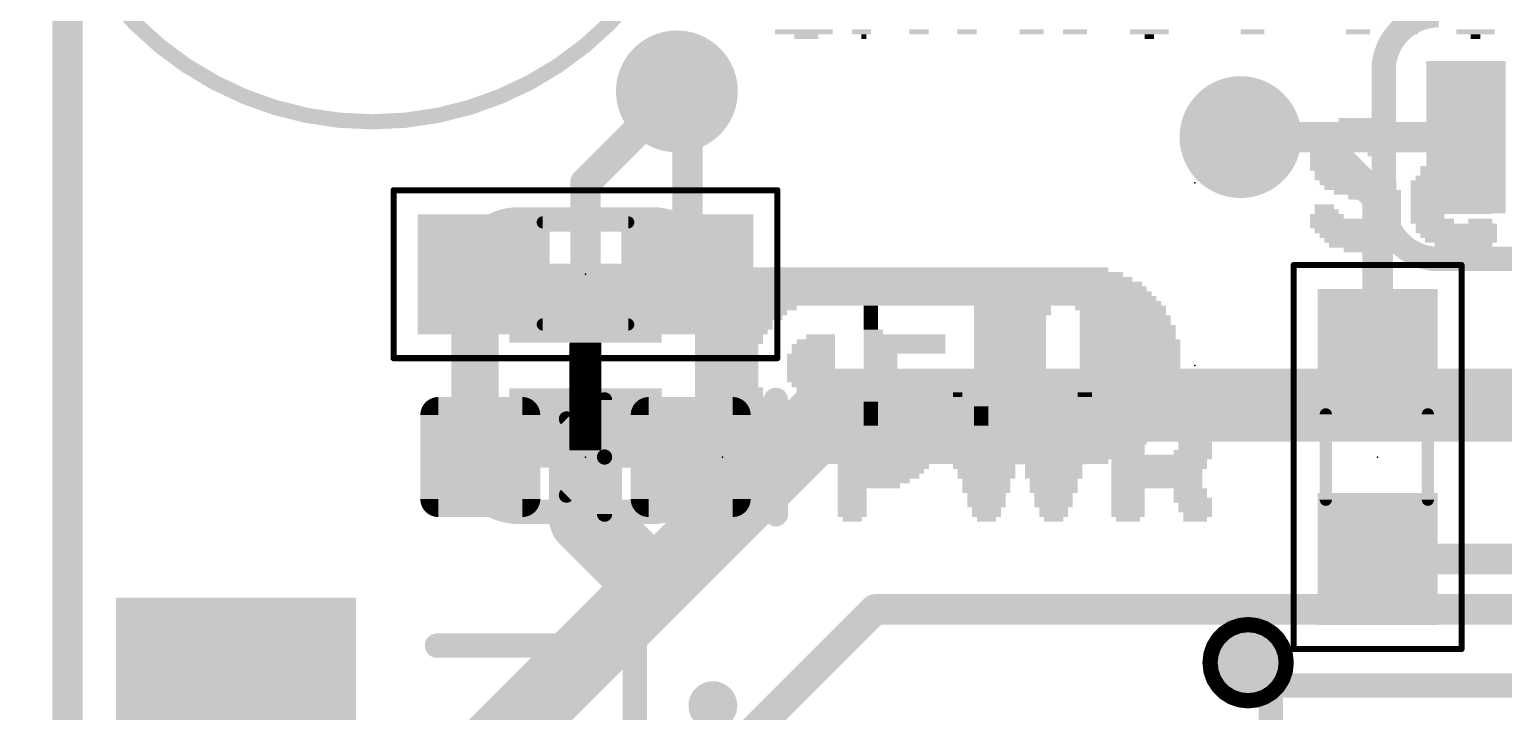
# Model space of a CAD drawing. Extents: x -33 to 53.6, y -18.3 to 32.5.
# Drawn here: x -0.32 to 11.97, y 15.15 to 20.84 of the extents above; entities that cross this region are included whole.
import ezdxf

# ---------------------------------------------------------------- set-up
doc = ezdxf.new("R2010")
doc.units = 0
for name, color, linetype in [('1', 12, 'CONTINUOUS'), ('16', 132, 'CONTINUOUS'), ('18', 110, 'CONTINUOUS'), ('20', 31, 'CONTINUOUS'), ('21', 41, 'CONTINUOUS'), ('22', 40, 'CONTINUOUS'), ('23', 53, 'CONTINUOUS'), ('24', 53, 'CONTINUOUS'), ('31', 253, 'CONTINUOUS'), ('39', 12, 'CONTINUOUS'), ('51', 53, 'CONTINUOUS')]:
    doc.layers.add(name, color=color, linetype=linetype)

# ---------------------------------------------------------------- blocks, each defined once
blk = doc.blocks.new('RECT160000X160000R30')
at = {"const_width": 0.15}
blk.add_lwpolyline([(0.425, -0.35), (0.425, 0.35, 0.4142), (0.35, 0.425), (-0.35, 0.425, 0.4142), (-0.425, 0.35), (-0.425, -0.35, 0.4142), (-0.35, -0.425), (0.35, -0.425, 0.4142)], format="xyb", close=True, dxfattribs=at)
blk.add_solid([(-0.3754, -0.3754), (0.3754, -0.3754), (-0.3754, 0.3754), (0.3754, 0.3754)])
blk = doc.blocks.new('RECT')
blk.add_solid([(-0.5, -0.5), (0.5, -0.5), (-0.5, 0.5), (0.5, 0.5)])
blk = doc.blocks.new('ROUNDV')
at = {"const_width": 0.5}
blk.add_lwpolyline([(0, -0.25, 1), (0, 0.25, 1), (0, -0.25)], format="xyb", dxfattribs=at)

msp = doc.modelspace()

# ---------------------------------------------------------------- linework, layer by layer
at = {"layer": '1', "const_width": 0.254}
for points in [[(0, 0), (0, 25.4)], [(5.08, 20.32), (5.168, 20.232)], [(5.168, 20.232), (5.168, 18.796)], [(10.414, 19.939), (9.779, 19.939)], [(10.922, 19.431), (10.414, 19.939)], [(10.922, 18.122), (10.922, 19.431)], [(3.468, 18.796), (3.468, 17.272)], [(3.468, 17.272), (3.441, 17.272)], [(12.241, 16.422), (10.922, 16.422)]]:
    msp.add_lwpolyline(points, dxfattribs=at)
at = {"layer": '1', "const_width": 0.127}
for points in [[(5.1249, 20.3649, 1), (5.0351, 20.2751)], [(5.2315, 20.232, 1), (5.1045, 20.232)], [(5.1231, 20.1871, 1), (5.2129, 20.2769)], [(9.779, 20.0025, 1), (9.779, 19.8755)], [(10.4589, 19.9839, 1), (10.3691, 19.8941)], [(10.414, 19.8755, 1), (10.414, 20.0025)], [(10.9855, 19.431, 1), (10.8585, 19.431)], [(10.8771, 19.3861, 1), (10.9669, 19.4759)], [(3.5315, 18.796, 1), (3.4045, 18.796)], [(5.1045, 18.796, 1), (5.2315, 18.796)], [(10.8585, 18.122, 1), (10.9855, 18.122)], [(3.441, 17.3355, 1), (3.441, 17.2085)], [(3.4045, 17.272, 1), (3.5315, 17.272)], [(3.468, 17.2085, 1), (3.468, 17.3355)], [(10.922, 16.4855, 1), (10.922, 16.3585)]]:
    msp.add_lwpolyline(points, format="xyb", dxfattribs=at)
at = {"layer": '16'}
for points, const_width in [([(0, 0), (0, 25.4)], 0.254), ([(4.318, 19.558), (5.08, 20.32)], 0.254), ([(11.6586, 19.939), (9.779, 19.939)], 0.254), ([(4.318, 18.5547), (4.318, 19.558)], 0.254), ([(4.445, 18.2182), (4.191, 18.2182)], 0.0127), ([(4.191, 18.2182), (4.191, 17.3355)], 0.0127), ([(4.191, 18.2118), (4.445, 18.2118)], 0.0127), ([(4.191, 18.1991), (4.445, 18.1991)], 0.0127), ([(4.191, 18.1864), (4.445, 18.1864)], 0.0127), ([(4.445, 17.3355), (4.445, 18.2182)], 0.0127), ([(4.191, 18.1737), (4.445, 18.1737)], 0.0127), ([(4.191, 18.161), (4.445, 18.161)], 0.0127), ([(4.191, 18.1483), (4.445, 18.1483)], 0.0127), ([(4.191, 18.1356), (4.445, 18.1356)], 0.0127), ([(4.191, 18.1229), (4.445, 18.1229)], 0.0127), ([(4.191, 18.1102), (4.445, 18.1102)], 0.0127), ([(4.191, 18.0975), (4.445, 18.0975)], 0.0127), ([(4.191, 18.0848), (4.445, 18.0848)], 0.0127), ([(4.191, 18.0721), (4.445, 18.0721)], 0.0127), ([(4.191, 18.0594), (4.445, 18.0594)], 0.0127), ([(4.191, 18.0467), (4.445, 18.0467)], 0.0127), ([(4.191, 18.034), (4.445, 18.034)], 0.0127), ([(4.191, 18.0213), (4.445, 18.0213)], 0.0127), ([(4.191, 18.0086), (4.445, 18.0086)], 0.0127), ([(4.191, 17.9959), (4.445, 17.9959)], 0.0127), ([(4.191, 17.9832), (4.445, 17.9832)], 0.0127), ([(4.191, 17.9705), (4.445, 17.9705)], 0.0127), ([(4.191, 17.9578), (4.445, 17.9578)], 0.0127), ([(4.191, 17.9451), (4.445, 17.9451)], 0.0127), ([(6.4008, 17.7038), (4.8895, 16.1925)], 0.6096), ([(12.7, 17.7038), (6.4008, 17.7038)], 0.6096), ([(4.191, 17.9324), (4.445, 17.9324)], 0.0127), ([(4.191, 17.9197), (4.445, 17.9197)], 0.0127), ([(4.191, 17.907), (4.445, 17.907)], 0.0127), ([(4.191, 17.8943), (4.445, 17.8943)], 0.0127), ([(4.191, 17.8816), (4.445, 17.8816)], 0.0127), ([(4.191, 17.8689), (4.445, 17.8689)], 0.0127), ([(4.191, 17.8562), (4.445, 17.8562)], 0.0127), ([(4.191, 17.8435), (4.445, 17.8435)], 0.0127), ([(4.191, 17.8308), (4.445, 17.8308)], 0.0127), ([(4.191, 17.8181), (4.445, 17.8181)], 0.0127), ([(4.318, 17.5133), (4.318, 16.764)], 0.6096), ([(4.191, 17.8054), (4.445, 17.8054)], 0.0127), ([(4.191, 17.7927), (4.445, 17.7927)], 0.0127), ([(4.191, 17.78), (4.445, 17.78)], 0.0127), ([(4.191, 17.7673), (4.445, 17.7673)], 0.0127), ([(4.191, 17.7546), (4.445, 17.7546)], 0.0127), ([(4.191, 17.7419), (4.445, 17.7419)], 0.0127), ([(4.191, 17.7292), (4.445, 17.7292)], 0.0127), ([(4.191, 17.7165), (4.445, 17.7165)], 0.0127), ([(4.191, 17.7038), (4.445, 17.7038)], 0.0127), ([(4.191, 17.6911), (4.445, 17.6911)], 0.0127), ([(4.191, 17.6784), (4.445, 17.6784)], 0.0127), ([(4.191, 17.6657), (4.445, 17.6657)], 0.0127), ([(4.191, 17.653), (4.445, 17.653)], 0.0127), ([(4.191, 17.6403), (4.445, 17.6403)], 0.0127), ([(4.191, 17.6276), (4.445, 17.6276)], 0.0127), ([(4.191, 17.6149), (4.445, 17.6149)], 0.0127), ([(4.191, 17.6022), (4.445, 17.6022)], 0.0127), ([(4.191, 17.5895), (4.445, 17.5895)], 0.0127), ([(4.191, 17.5768), (4.445, 17.5768)], 0.0127), ([(4.191, 17.5641), (4.445, 17.5641)], 0.0127), ([(4.191, 17.5514), (4.445, 17.5514)], 0.0127), ([(4.191, 17.5387), (4.445, 17.5387)], 0.0127), ([(4.191, 17.526), (4.445, 17.526)], 0.0127), ([(4.191, 17.5133), (4.445, 17.5133)], 0.0127), ([(4.191, 17.5006), (4.445, 17.5006)], 0.0127), ([(4.191, 17.4879), (4.445, 17.4879)], 0.0127), ([(4.191, 17.4752), (4.445, 17.4752)], 0.0127), ([(4.191, 17.4625), (4.445, 17.4625)], 0.0127), ([(4.191, 17.4498), (4.445, 17.4498)], 0.0127), ([(4.191, 17.4371), (4.445, 17.4371)], 0.0127), ([(4.191, 17.4244), (4.445, 17.4244)], 0.0127), ([(4.191, 17.4117), (4.445, 17.4117)], 0.0127), ([(4.191, 17.399), (4.445, 17.399)], 0.0127), ([(4.191, 17.3863), (4.445, 17.3863)], 0.0127), ([(4.191, 17.3736), (4.445, 17.3736)], 0.0127), ([(4.191, 17.3609), (4.445, 17.3609)], 0.0127), ([(4.191, 17.3482), (4.445, 17.3482)], 0.0127), ([(4.191, 17.3355), (4.445, 17.3355)], 0.0127), ([(4.191, 17.3355), (4.445, 17.3355)], 0.0127), ([(4.318, 16.764), (4.8895, 16.1925)], 0.6096), ([(4.8895, 16.1925), (3.302, 14.605)], 0.6096), ([(6.731, 16.002), (5.588, 14.859)], 0.254), ([(12.661, 16.002), (6.731, 16.002)], 0.254)]:
    msp.add_lwpolyline(points, dxfattribs=dict(at, const_width=const_width))
for points, const_width in [([(5.1249, 20.2751, 1), (5.0351, 20.3649)], 0.127), ([(9.779, 20.0025, 1), (9.779, 19.8755)], 0.127), ([(11.6586, 19.8755, 1), (11.6586, 20.0025)], 0.127), ([(4.3815, 19.558, 1), (4.2545, 19.558)], 0.127), ([(4.2731, 19.6029, 1), (4.3629, 19.5131)], 0.127), ([(4.2545, 18.5547, 1), (4.3815, 18.5547)], 0.127), ([(4.1942, 18.2182, 1), (4.1878, 18.2182)], 0.0064), ([(4.191, 18.215, 1), (4.191, 18.2086)], 0.0064), ([(4.191, 18.2023, 1), (4.191, 18.1959)], 0.0064), ([(4.191, 18.1896, 1), (4.191, 18.1832)], 0.0064), ([(4.191, 18.2213, 1), (4.191, 18.215)], 0.0064), ([(4.4482, 18.2182, 1), (4.4418, 18.2182)], 0.0064), ([(4.445, 18.215, 1), (4.445, 18.2213)], 0.0064), ([(4.445, 18.2086, 1), (4.445, 18.215)], 0.0064), ([(4.445, 18.1959, 1), (4.445, 18.2023)], 0.0064), ([(4.445, 18.1832, 1), (4.445, 18.1896)], 0.0064), ([(4.191, 18.1769, 1), (4.191, 18.1705)], 0.0064), ([(4.191, 18.1642, 1), (4.191, 18.1578)], 0.0064), ([(4.191, 18.1515, 1), (4.191, 18.1451)], 0.0064), ([(4.191, 18.1388, 1), (4.191, 18.1324)], 0.0064), ([(4.191, 18.1261, 1), (4.191, 18.1197)], 0.0064), ([(4.191, 18.1134, 1), (4.191, 18.107)], 0.0064), ([(4.191, 18.1007, 1), (4.191, 18.0943)], 0.0064), ([(4.191, 18.088, 1), (4.191, 18.0816)], 0.0064), ([(4.191, 18.0753, 1), (4.191, 18.0689)], 0.0064), ([(4.191, 18.0626, 1), (4.191, 18.0562)], 0.0064), ([(4.445, 18.1705, 1), (4.445, 18.1769)], 0.0064), ([(4.445, 18.1578, 1), (4.445, 18.1642)], 0.0064), ([(4.445, 18.1451, 1), (4.445, 18.1515)], 0.0064), ([(4.445, 18.1324, 1), (4.445, 18.1388)], 0.0064), ([(4.445, 18.1197, 1), (4.445, 18.1261)], 0.0064), ([(4.445, 18.107, 1), (4.445, 18.1134)], 0.0064), ([(4.445, 18.0943, 1), (4.445, 18.1007)], 0.0064), ([(4.445, 18.0816, 1), (4.445, 18.088)], 0.0064), ([(4.445, 18.0689, 1), (4.445, 18.0753)], 0.0064), ([(4.445, 18.0562, 1), (4.445, 18.0626)], 0.0064), ([(4.191, 18.0499, 1), (4.191, 18.0435)], 0.0064), ([(4.191, 18.0372, 1), (4.191, 18.0308)], 0.0064), ([(4.191, 18.0245, 1), (4.191, 18.0181)], 0.0064), ([(4.191, 18.0118, 1), (4.191, 18.0054)], 0.0064), ([(4.191, 17.9991, 1), (4.191, 17.9927)], 0.0064), ([(4.191, 17.9864, 1), (4.191, 17.98)], 0.0064), ([(4.191, 17.9737, 1), (4.191, 17.9673)], 0.0064), ([(4.191, 17.961, 1), (4.191, 17.9546)], 0.0064), ([(4.191, 17.9483, 1), (4.191, 17.9419)], 0.0064), ([(4.445, 18.0435, 1), (4.445, 18.0499)], 0.0064), ([(4.445, 18.0308, 1), (4.445, 18.0372)], 0.0064), ([(4.445, 18.0181, 1), (4.445, 18.0245)], 0.0064), ([(4.445, 18.0054, 1), (4.445, 18.0118)], 0.0064), ([(4.445, 17.9927, 1), (4.445, 17.9991)], 0.0064), ([(4.445, 17.98, 1), (4.445, 17.9864)], 0.0064), ([(4.445, 17.9673, 1), (4.445, 17.9737)], 0.0064), ([(4.445, 17.9546, 1), (4.445, 17.961)], 0.0064), ([(4.445, 17.9419, 1), (4.445, 17.9483)], 0.0064), ([(6.4008, 17.8562, 1), (6.4008, 17.5514)], 0.3048), ([(6.5086, 17.596, 1), (6.293, 17.8116)], 0.3048), ([(4.191, 17.9356, 1), (4.191, 17.9292)], 0.0064), ([(4.191, 17.9229, 1), (4.191, 17.9165)], 0.0064), ([(4.191, 17.9102, 1), (4.191, 17.9038)], 0.0064), ([(4.191, 17.8975, 1), (4.191, 17.8911)], 0.0064), ([(4.191, 17.8848, 1), (4.191, 17.8784)], 0.0064), ([(4.191, 17.8721, 1), (4.191, 17.8657)], 0.0064), ([(4.191, 17.8594, 1), (4.191, 17.853)], 0.0064), ([(4.191, 17.8467, 1), (4.191, 17.8403)], 0.0064), ([(4.191, 17.834, 1), (4.191, 17.8276)], 0.0064), ([(4.191, 17.8213, 1), (4.191, 17.8149)], 0.0064), ([(4.445, 17.9292, 1), (4.445, 17.9356)], 0.0064), ([(4.445, 17.9165, 1), (4.445, 17.9229)], 0.0064), ([(4.445, 17.9038, 1), (4.445, 17.9102)], 0.0064), ([(4.445, 17.8911, 1), (4.445, 17.8975)], 0.0064), ([(4.445, 17.8784, 1), (4.445, 17.8848)], 0.0064), ([(4.445, 17.8657, 1), (4.445, 17.8721)], 0.0064), ([(4.445, 17.853, 1), (4.445, 17.8594)], 0.0064), ([(4.445, 17.8403, 1), (4.445, 17.8467)], 0.0064), ([(4.445, 17.8276, 1), (4.445, 17.834)], 0.0064), ([(4.445, 17.8149, 1), (4.445, 17.8213)], 0.0064), ([(4.4704, 17.5133, 1), (4.1656, 17.5133)], 0.3048), ([(4.191, 17.8086, 1), (4.191, 17.8022)], 0.0064), ([(4.191, 17.7959, 1), (4.191, 17.7895)], 0.0064), ([(4.191, 17.7832, 1), (4.191, 17.7768)], 0.0064), ([(4.191, 17.7705, 1), (4.191, 17.7641)], 0.0064), ([(4.191, 17.7578, 1), (4.191, 17.7514)], 0.0064), ([(4.191, 17.7451, 1), (4.191, 17.7387)], 0.0064), ([(4.191, 17.7324, 1), (4.191, 17.726)], 0.0064), ([(4.191, 17.7197, 1), (4.191, 17.7133)], 0.0064), ([(4.191, 17.707, 1), (4.191, 17.7006)], 0.0064), ([(4.191, 17.6943, 1), (4.191, 17.6879)], 0.0064), ([(4.445, 17.8022, 1), (4.445, 17.8086)], 0.0064), ([(4.445, 17.7895, 1), (4.445, 17.7959)], 0.0064), ([(4.445, 17.7768, 1), (4.445, 17.7832)], 0.0064), ([(4.445, 17.7641, 1), (4.445, 17.7705)], 0.0064), ([(4.445, 17.7514, 1), (4.445, 17.7578)], 0.0064), ([(4.445, 17.7387, 1), (4.445, 17.7451)], 0.0064), ([(4.445, 17.726, 1), (4.445, 17.7324)], 0.0064), ([(4.445, 17.7133, 1), (4.445, 17.7197)], 0.0064), ([(4.445, 17.7006, 1), (4.445, 17.707)], 0.0064), ([(4.445, 17.6879, 1), (4.445, 17.6943)], 0.0064), ([(4.191, 17.6816, 1), (4.191, 17.6752)], 0.0064), ([(4.191, 17.6689, 1), (4.191, 17.6625)], 0.0064), ([(4.191, 17.6562, 1), (4.191, 17.6498)], 0.0064), ([(4.191, 17.6435, 1), (4.191, 17.6371)], 0.0064), ([(4.191, 17.6308, 1), (4.191, 17.6244)], 0.0064), ([(4.191, 17.6181, 1), (4.191, 17.6117)], 0.0064), ([(4.191, 17.6054, 1), (4.191, 17.599)], 0.0064), ([(4.191, 17.5927, 1), (4.191, 17.5863)], 0.0064), ([(4.191, 17.58, 1), (4.191, 17.5736)], 0.0064), ([(4.445, 17.6752, 1), (4.445, 17.6816)], 0.0064), ([(4.445, 17.6625, 1), (4.445, 17.6689)], 0.0064), ([(4.445, 17.6498, 1), (4.445, 17.6562)], 0.0064), ([(4.445, 17.6371, 1), (4.445, 17.6435)], 0.0064), ([(4.445, 17.6244, 1), (4.445, 17.6308)], 0.0064), ([(4.445, 17.6117, 1), (4.445, 17.6181)], 0.0064), ([(4.445, 17.599, 1), (4.445, 17.6054)], 0.0064), ([(4.445, 17.5863, 1), (4.445, 17.5927)], 0.0064), ([(4.445, 17.5736, 1), (4.445, 17.58)], 0.0064), ([(4.191, 17.5673, 1), (4.191, 17.5609)], 0.0064), ([(4.191, 17.5546, 1), (4.191, 17.5482)], 0.0064), ([(4.191, 17.5419, 1), (4.191, 17.5355)], 0.0064), ([(4.191, 17.5292, 1), (4.191, 17.5228)], 0.0064), ([(4.191, 17.5165, 1), (4.191, 17.5101)], 0.0064), ([(4.191, 17.5038, 1), (4.191, 17.4974)], 0.0064), ([(4.191, 17.4911, 1), (4.191, 17.4847)], 0.0064), ([(4.191, 17.4784, 1), (4.191, 17.472)], 0.0064), ([(4.191, 17.4657, 1), (4.191, 17.4593)], 0.0064), ([(4.191, 17.453, 1), (4.191, 17.4466)], 0.0064), ([(4.445, 17.5609, 1), (4.445, 17.5673)], 0.0064), ([(4.445, 17.5482, 1), (4.445, 17.5546)], 0.0064), ([(4.445, 17.5355, 1), (4.445, 17.5419)], 0.0064), ([(4.445, 17.5228, 1), (4.445, 17.5292)], 0.0064), ([(4.445, 17.5101, 1), (4.445, 17.5165)], 0.0064), ([(4.445, 17.4974, 1), (4.445, 17.5038)], 0.0064), ([(4.445, 17.4847, 1), (4.445, 17.4911)], 0.0064), ([(4.445, 17.472, 1), (4.445, 17.4784)], 0.0064), ([(4.445, 17.4593, 1), (4.445, 17.4657)], 0.0064), ([(4.445, 17.4466, 1), (4.445, 17.453)], 0.0064), ([(4.191, 17.4403, 1), (4.191, 17.4339)], 0.0064), ([(4.191, 17.4276, 1), (4.191, 17.4212)], 0.0064), ([(4.191, 17.4149, 1), (4.191, 17.4085)], 0.0064), ([(4.191, 17.4022, 1), (4.191, 17.3958)], 0.0064), ([(4.191, 17.3895, 1), (4.191, 17.3831)], 0.0064), ([(4.191, 17.3768, 1), (4.191, 17.3704)], 0.0064), ([(4.191, 17.3641, 1), (4.191, 17.3577)], 0.0064), ([(4.191, 17.3514, 1), (4.191, 17.345)], 0.0064), ([(4.191, 17.3387, 1), (4.191, 17.3323)], 0.0064), ([(4.191, 17.3387, 1), (4.191, 17.3323)], 0.0064), ([(4.1878, 17.3355, 1), (4.1942, 17.3355)], 0.0064), ([(4.4418, 17.3355, 1), (4.4482, 17.3355)], 0.0064), ([(4.445, 17.4339, 1), (4.445, 17.4403)], 0.0064), ([(4.445, 17.4212, 1), (4.445, 17.4276)], 0.0064), ([(4.445, 17.4085, 1), (4.445, 17.4149)], 0.0064), ([(4.445, 17.3958, 1), (4.445, 17.4022)], 0.0064), ([(4.445, 17.3831, 1), (4.445, 17.3895)], 0.0064), ([(4.445, 17.3704, 1), (4.445, 17.3768)], 0.0064), ([(4.445, 17.3577, 1), (4.445, 17.3641)], 0.0064), ([(4.445, 17.345, 1), (4.445, 17.3514)], 0.0064), ([(4.445, 17.3323, 1), (4.445, 17.3387)], 0.0064), ([(4.445, 17.3323, 1), (4.445, 17.3387)], 0.0064), ([(4.4258, 16.8718, 1), (4.2102, 16.6562)], 0.3048), ([(4.1656, 16.764, 1), (4.4704, 16.764)], 0.3048), ([(4.9973, 16.0847, 1), (4.7817, 16.3003)], 0.3048), ([(4.7817, 16.3003, 1), (4.9973, 16.0847)], 0.3048), ([(4.7817, 16.0847, 1), (4.9973, 16.3003)], 0.3048), ([(6.731, 16.0655, 1), (6.731, 15.9385)], 0.127), ([(6.7759, 15.9571, 1), (6.6861, 16.0469)], 0.127)]:
    msp.add_lwpolyline(points, format="xyb", dxfattribs=dict(at, const_width=const_width))
at = {"layer": '20', "const_width": 0.2032}
msp.add_lwpolyline([(0, 25.4), (0, 0)], dxfattribs=at)
at = {"layer": '21'}
for points, const_width in [([(5.9055, 17.7483), (5.9055, 16.7958)], 0.2032), ([(9.5943, 15.7555), (9.6445, 15.8057)], 0.127), ([(9.6445, 15.8057), (9.7047, 15.8436)], 0.127), ([(9.7047, 15.8436), (9.7719, 15.867)], 0.127), ([(9.7719, 15.867), (9.8425, 15.875)], 0.127), ([(9.8425, 15.875), (9.9131, 15.867)], 0.127), ([(9.9131, 15.867), (9.9803, 15.8436)], 0.127), ([(9.9803, 15.8436), (10.0405, 15.8057)], 0.127), ([(10.0405, 15.8057), (10.0907, 15.7555)], 0.127), ([(3.08, 15.7), (4.73, 15.7)], 0.2032), ([(4.73, 15.7), (4.73, 14.95)], 0.2032), ([(9.533, 15.6282), (9.5564, 15.6953)], 0.127), ([(9.5564, 15.6953), (9.5943, 15.7555)], 0.127), ([(9.5896, 15.748), (10.0954, 15.748)], 0.127), ([(10.0907, 15.7555), (10.1286, 15.6953)], 0.127), ([(10.1286, 15.6953), (10.152, 15.6282)], 0.127), ([(9.525, 15.5575), (9.533, 15.6282)], 0.127), ([(9.533, 15.4869), (9.525, 15.5575)], 0.127), ([(9.5322, 15.621), (10.1528, 15.621)], 0.127), ([(10.152, 15.6282), (10.16, 15.5575)], 0.127), ([(10.16, 15.5575), (10.152, 15.4869)], 0.127), ([(9.5322, 15.494), (10.1528, 15.494)], 0.127), ([(9.5564, 15.4197), (9.533, 15.4869)], 0.127), ([(10.152, 15.4869), (10.1286, 15.4197)], 0.127), ([(9.5943, 15.3595), (9.5564, 15.4197)], 0.127), ([(9.5896, 15.367), (10.0954, 15.367)], 0.127), ([(9.6445, 15.3093), (9.5943, 15.3595)], 0.127), ([(9.7047, 15.2714), (9.6445, 15.3093)], 0.127), ([(10.0405, 15.3093), (9.9803, 15.2714)], 0.127), ([(10.033, 10.033), (10.033, 15.367)], 0.2032), ([(10.033, 15.367), (15.367, 15.367)], 0.2032), ([(10.0907, 15.3595), (10.0405, 15.3093)], 0.127), ([(10.1286, 15.4197), (10.0907, 15.3595)], 0.127), ([(9.7719, 15.248), (9.7047, 15.2714)], 0.127), ([(9.8425, 15.24), (9.7719, 15.248)], 0.127), ([(9.9131, 15.248), (9.8425, 15.24)], 0.127), ([(9.9803, 15.2714), (9.9131, 15.248)], 0.127)]:
    msp.add_lwpolyline(points, dxfattribs=dict(at, const_width=const_width))
for points, const_width in [([(5.9563, 17.7483, 1), (5.8547, 17.7483)], 0.1016), ([(5.8547, 16.7958, 1), (5.9563, 16.7958)], 0.1016), ([(9.6276, 15.8326, 1), (9.6614, 15.7788)], 0.0635), ([(9.667, 15.7833, 1), (9.6221, 15.8282)], 0.0635), ([(9.6943, 15.8735, 1), (9.7152, 15.8136)], 0.0635), ([(9.7216, 15.8167, 1), (9.6878, 15.8704)], 0.0635), ([(9.7683, 15.8986, 1), (9.7754, 15.8355)], 0.0635), ([(9.7823, 15.8371, 1), (9.7614, 15.897)], 0.0635), ([(9.8461, 15.9066, 1), (9.8389, 15.8434)], 0.0635), ([(9.8461, 15.8434, 1), (9.8389, 15.9066)], 0.0635), ([(9.9236, 15.897, 1), (9.9027, 15.8371)], 0.0635), ([(9.9096, 15.8355, 1), (9.9167, 15.8986)], 0.0635), ([(9.9972, 15.8704, 1), (9.9634, 15.8167)], 0.0635), ([(9.9698, 15.8136, 1), (9.9907, 15.8735)], 0.0635), ([(10.0629, 15.8282, 1), (10.018, 15.7833)], 0.0635), ([(10.0236, 15.7788, 1), (10.0574, 15.8326)], 0.0635), ([(3.08, 15.7508, 1), (3.08, 15.6492)], 0.1016), ([(4.7808, 15.7, 1), (4.6792, 15.7)], 0.1016), ([(4.73, 15.6492, 1), (4.73, 15.7508)], 0.1016), ([(9.5296, 15.7122, 1), (9.5833, 15.6784)], 0.0635), ([(9.5864, 15.6848, 1), (9.5265, 15.7057)], 0.0635), ([(9.5896, 15.7798, 1), (9.5896, 15.7163)], 0.0635), ([(9.5718, 15.7779, 1), (9.6167, 15.733)], 0.0635), ([(9.6212, 15.7386, 1), (9.5674, 15.7724)], 0.0635), ([(10.1176, 15.7724, 1), (10.0638, 15.7386)], 0.0635), ([(10.0683, 15.733, 1), (10.1132, 15.7779)], 0.0635), ([(10.0954, 15.7163, 1), (10.0954, 15.7798)], 0.0635), ([(10.1585, 15.7057, 1), (10.0986, 15.6848)], 0.0635), ([(10.1017, 15.6784, 1), (10.1554, 15.7122)], 0.0635), ([(9.5566, 15.5611, 1), (9.4934, 15.5539)], 0.0635), ([(9.5322, 15.6528, 1), (9.5322, 15.5892)], 0.0635), ([(9.503, 15.6386, 1), (9.5629, 15.6177)], 0.0635), ([(9.5645, 15.6246, 1), (9.5014, 15.6317)], 0.0635), ([(10.1836, 15.6317, 1), (10.1205, 15.6246)], 0.0635), ([(10.1221, 15.6177, 1), (10.182, 15.6386)], 0.0635), ([(10.1916, 15.5539, 1), (10.1284, 15.5611)], 0.0635), ([(10.1528, 15.5892, 1), (10.1528, 15.6528)], 0.0635), ([(9.4934, 15.5611, 1), (9.5566, 15.5539)], 0.0635), ([(9.5322, 15.5258, 1), (9.5322, 15.4623)], 0.0635), ([(9.5629, 15.4973, 1), (9.503, 15.4764)], 0.0635), ([(9.5014, 15.4833, 1), (9.5645, 15.4904)], 0.0635), ([(10.1205, 15.4904, 1), (10.1836, 15.4833)], 0.0635), ([(10.182, 15.4764, 1), (10.1221, 15.4973)], 0.0635), ([(10.1284, 15.5539, 1), (10.1916, 15.5611)], 0.0635), ([(10.1528, 15.4623, 1), (10.1528, 15.5258)], 0.0635), ([(5.38, 15.0984, 1), (5.38, 15.3016, 1), (5.38, 15.0984)], 0.2032), ([(9.5833, 15.4366, 1), (9.5296, 15.4028)], 0.0635), ([(9.5265, 15.4093, 1), (9.5864, 15.4302)], 0.0635), ([(9.5896, 15.3988, 1), (9.5896, 15.3353)], 0.0635), ([(9.6167, 15.382, 1), (9.5718, 15.3371)], 0.0635), ([(9.5674, 15.3426, 1), (9.6212, 15.3764)], 0.0635), ([(9.6614, 15.3362, 1), (9.6276, 15.2824)], 0.0635), ([(9.6221, 15.2868, 1), (9.667, 15.3317)], 0.0635), ([(10.0838, 15.367, 1), (9.9822, 15.367)], 0.1016), ([(10.033, 15.4178, 1), (10.033, 15.3162)], 0.1016), ([(10.018, 15.3317, 1), (10.0629, 15.2868)], 0.0635), ([(10.0574, 15.2824, 1), (10.0236, 15.3362)], 0.0635), ([(10.0638, 15.3764, 1), (10.1176, 15.3426)], 0.0635), ([(10.1132, 15.3371, 1), (10.0683, 15.382)], 0.0635), ([(10.0954, 15.3353, 1), (10.0954, 15.3988)], 0.0635), ([(10.0986, 15.4302, 1), (10.1585, 15.4093)], 0.0635), ([(10.1554, 15.4028, 1), (10.1017, 15.4366)], 0.0635), ([(9.7152, 15.3014, 1), (9.6943, 15.2415)], 0.0635), ([(9.6878, 15.2446, 1), (9.7216, 15.2983)], 0.0635), ([(9.7754, 15.2795, 1), (9.7683, 15.2164)], 0.0635), ([(9.7614, 15.218, 1), (9.7823, 15.2779)], 0.0635), ([(9.8389, 15.2716, 1), (9.8461, 15.2084)], 0.0635), ([(9.8389, 15.2084, 1), (9.8461, 15.2716)], 0.0635), ([(9.9027, 15.2779, 1), (9.9236, 15.218)], 0.0635), ([(9.9167, 15.2164, 1), (9.9096, 15.2795)], 0.0635), ([(9.9634, 15.2983, 1), (9.9972, 15.2446)], 0.0635), ([(9.9907, 15.2415, 1), (9.9698, 15.3014)], 0.0635)]:
    msp.add_lwpolyline(points, format="xyb", dxfattribs=dict(at, const_width=const_width))
at = {"layer": '22'}
for points, const_width in [([(11.43, 20.955, 0.4142), (10.9728, 20.4978)], 0.2032), ([(11.0236, 20.4978, 1), (10.922, 20.4978)], 0.1016), ([(10.922, 20.4978, 1), (11.0236, 20.4978)], 0.1016), ([(10.9728, 19.3802, 0.4142), (11.43, 18.923)], 0.2032), ([(11.0236, 19.3802, 1), (10.922, 19.3802)], 0.1016), ([(10.922, 19.3802, 1), (11.0236, 19.3802)], 0.1016), ([(3.7592, 19.2532, 0.4142), (3.302, 18.796)], 0.2032), ([(3.7592, 19.304, 1), (3.7592, 19.2024)], 0.1016), ([(3.7592, 19.2024, 1), (3.7592, 19.304)], 0.1016), ([(5.334, 18.796, 0.4142), (4.8768, 19.2532)], 0.2032), ([(4.8768, 19.304, 1), (4.8768, 19.2024)], 0.1016), ([(4.8768, 19.2024, 1), (4.8768, 19.304)], 0.1016), ([(11.43, 18.9738, 1), (11.43, 18.8722)], 0.1016), ([(11.43, 18.8722, 1), (11.43, 18.9738)], 0.1016), ([(3.3528, 18.796, 1), (3.2512, 18.796)], 0.1016), ([(3.2512, 18.796, 1), (3.3528, 18.796)], 0.1016), ([(5.3848, 18.796, 1), (5.2832, 18.796)], 0.1016), ([(5.2832, 18.796, 1), (5.3848, 18.796)], 0.1016), ([(3.302, 17.272, 0.4142), (3.7592, 16.8148)], 0.2032), ([(3.3528, 17.272, 1), (3.2512, 17.272)], 0.1016), ([(4.8768, 16.8148, 0.4142), (5.334, 17.272)], 0.2032), ([(5.3848, 17.272, 1), (5.2832, 17.272)], 0.1016), ([(3.2512, 17.272, 1), (3.3528, 17.272)], 0.1016), ([(5.2832, 17.272, 1), (5.3848, 17.272)], 0.1016), ([(3.7592, 16.8656, 1), (3.7592, 16.764)], 0.1016), ([(3.7592, 16.764, 1), (3.7592, 16.8656)], 0.1016), ([(4.8768, 16.8656, 1), (4.8768, 16.764)], 0.1016), ([(4.8768, 16.764, 1), (4.8768, 16.8656)], 0.1016)]:
    msp.add_lwpolyline(points, format="xyb", dxfattribs=dict(at, const_width=const_width))
at = {"layer": '22', "const_width": 0.2032}
for points in [[(10.9728, 19.3802), (10.9728, 20.4978)], [(3.7592, 19.2532), (4.8768, 19.2532)], [(11.43, 18.923), (13.97, 18.923)], [(3.302, 18.796), (3.302, 17.272)], [(5.334, 17.272), (5.334, 18.796)], [(3.7592, 16.8148), (4.8768, 16.8148)]]:
    msp.add_lwpolyline(points, dxfattribs=at)
at = {"layer": '23'}
for p in [(9.398, 19.558), (4.318, 18.796), (4.318, 17.272), (5.461, 17.272), (10.922, 17.272)]:
    msp.add_point(p, dxfattribs=at)
at = {"layer": '24'}
for p in [(4.318, 18.034), (9.398, 18.034)]:
    msp.add_point(p, dxfattribs=at)
at = {"layer": '39'}
for points, const_width in [([(2.54, 20.066, 1), (2.54, 25.654, 1), (2.54, 20.066)], 0.127), ([(2.718, 19.5087, 1), (2.718, 19.4833)], 0.0254), ([(2.7307, 19.496, 1), (2.7053, 19.496)], 0.0254), ([(5.9307, 19.496, 1), (5.9053, 19.496)], 0.0254), ([(5.918, 19.4833, 1), (5.918, 19.5087)], 0.0254), ([(10.2347, 18.872, 1), (10.2093, 18.872)], 0.0254), ([(10.222, 18.8847, 1), (10.222, 18.8593)], 0.0254), ([(11.6347, 18.872, 1), (11.6093, 18.872)], 0.0254), ([(11.622, 18.8593, 1), (11.622, 18.8847)], 0.0254), ([(2.718, 18.1087, 1), (2.718, 18.0833)], 0.0254), ([(2.7053, 18.096, 1), (2.7307, 18.096)], 0.0254), ([(5.9053, 18.096, 1), (5.9307, 18.096)], 0.0254), ([(5.918, 18.0833, 1), (5.918, 18.1087)], 0.0254), ([(10.222, 15.6847, 1), (10.222, 15.6593)], 0.0254), ([(10.2093, 15.672, 1), (10.2347, 15.672)], 0.0254), ([(11.6093, 15.672, 1), (11.6347, 15.672)], 0.0254), ([(11.622, 15.6593, 1), (11.622, 15.6847)], 0.0254)]:
    msp.add_lwpolyline(points, format="xyb", dxfattribs=dict(at, const_width=const_width))
at = {"layer": '39', "const_width": 0.0508}
for points in [[(2.718, 19.496), (5.918, 19.496)], [(2.718, 18.096), (2.718, 19.496)], [(5.918, 19.496), (5.918, 18.096)], [(10.222, 15.672), (10.222, 18.872)], [(10.222, 18.872), (11.622, 18.872)], [(11.622, 18.872), (11.622, 15.672)], [(5.918, 18.096), (2.718, 18.096)], [(11.622, 15.672), (10.222, 15.672)]]:
    msp.add_lwpolyline(points, dxfattribs=at)
at = {"layer": '51'}
for points, const_width in [([(3.962, 19.228), (4.674, 19.228)], 0.1016), ([(3.962, 18.377), (4.674, 18.377)], 0.1016), ([(4.4768, 17.7483), (4.4768, 17.272)], 0.127), ([(4.4768, 17.272), (4.1593, 17.5895)], 0.127), ([(10.49, 16.916), (10.49, 17.628)], 0.1016), ([(11.341, 16.916), (11.341, 17.628)], 0.1016), ([(4.4768, 17.272), (4.1593, 16.9545)], 0.127), ([(4.4768, 17.272), (4.4768, 16.7958)], 0.127)]:
    msp.add_lwpolyline(points, dxfattribs=dict(at, const_width=const_width))
for points, const_width in [([(3.962, 19.2534, 1), (3.962, 19.2026)], 0.0508), ([(4.674, 19.2026, 1), (4.674, 19.2534)], 0.0508), ([(3.962, 18.4024, 1), (3.962, 18.3516)], 0.0508), ([(4.674, 18.3516, 1), (4.674, 18.4024)], 0.0508), ([(4.5085, 17.7483, 1), (4.445, 17.7483)], 0.0635), ([(4.1817, 17.612, 1), (4.1368, 17.567)], 0.0635), ([(10.5154, 17.628, 1), (10.4646, 17.628)], 0.0508), ([(11.3664, 17.628, 1), (11.3156, 17.628)], 0.0508), ([(4.5085, 17.272, 1), (4.445, 17.272)], 0.0635), ([(4.4992, 17.2495, 1), (4.4543, 17.2945)], 0.0635), ([(4.445, 17.272, 1), (4.5085, 17.272)], 0.0635), ([(4.4543, 17.2495, 1), (4.4992, 17.2945)], 0.0635), ([(4.1368, 16.977, 1), (4.1817, 16.932)], 0.0635), ([(10.4646, 16.916, 1), (10.5154, 16.916)], 0.0508), ([(11.3156, 16.916, 1), (11.3664, 16.916)], 0.0508), ([(4.445, 16.7958, 1), (4.5085, 16.7958)], 0.0635)]:
    msp.add_lwpolyline(points, format="xyb", dxfattribs=dict(at, const_width=const_width))

# ---------------------------------------------------------------- block references
at = {"layer": '1', "xscale": 1.1}
for p in [(3.468, 18.796), (5.168, 18.796)]:
    msp.add_blockref('RECT', p, dxfattribs=at)
at = {"layer": '1', "xscale": 1.1, "rotation": 90}
for p in [(10.922, 18.122), (10.922, 16.422)]:
    msp.add_blockref('RECT', p, dxfattribs=at)
at = {"layer": '1', "rotation": 270}
for p in [(3.441, 17.272), (5.195, 17.272)]:
    msp.add_blockref('RECT160000X160000R30', p, dxfattribs=at)
at = {"layer": '1', "xscale": 1.2, "yscale": 2, "rotation": 270}
msp.add_blockref('RECT', (1.405, 15.5), dxfattribs=at)
at = {"layer": '16', "xscale": 0.6604, "yscale": 1.27}
for p, rotation in [((11.6586, 19.939), 180), ((4.318, 18.5547), 90), ((4.318, 17.5133), 90)]:
    msp.add_blockref('RECT', p, dxfattribs=dict(at, rotation=rotation))
at = {"layer": '18', "xscale": 1.016, "yscale": 1.016}
for p in [(5.08, 20.32), (5.08, 20.32), (9.779, 19.939), (9.779, 19.939)]:
    msp.add_blockref('ROUNDV', p, dxfattribs=at)
at = {"layer": '21', "yscale": 0.04}
for p, xscale in [((6.139, 20.816), 0.48), ((6.159, 20.776), 0.2), ((6.619, 20.816), 0.16), ((6.639, 20.776), 0.04), ((7.099, 20.816), 0.16), ((7.499, 20.816), 0.16), ((8.039, 20.816), 0.2), ((8.399, 20.816), 0.2), ((9.019, 20.816), 0.32), ((9.019, 20.776), 0.08), ((9.879, 20.816), 0.2), ((10.759, 20.816), 0.2), ((11.139, 20.816), 0.24), ((11.739, 20.816), 0.32), ((11.739, 20.776), 0.08), ((10.738, 20.038), 0.44), ((10.738, 20.078), 0.28), ((10.738, 19.918), 0.68), ((10.758, 19.958), 0.64), ((10.758, 19.998), 0.56), ((10.518, 19.838), 0.32), ((10.498, 19.798), 0.28), ((10.738, 19.878), 0.68), ((10.898, 19.838), 0.28), ((10.918, 19.798), 0.16), ((11.598, 19.798), 0.16), ((10.498, 19.758), 0.28), ((10.518, 19.718), 0.32), ((10.578, 19.678), 0.44), ((11.578, 19.678), 0.6), ((11.598, 19.718), 0.48), ((11.598, 19.758), 0.4), ((10.658, 19.638), 0.52), ((10.718, 19.598), 0.64), ((10.758, 19.558), 0.64), ((11.578, 19.558), 0.76), ((11.578, 19.598), 0.68), ((11.598, 19.638), 0.64), ((10.778, 19.518), 0.6), ((10.838, 19.478), 0.56), ((10.898, 19.438), 0.44), ((10.978, 19.398), 0.28), ((11.358, 19.518), 0.32), ((11.338, 19.478), 0.28), ((11.578, 19.438), 0.76), ((11.578, 19.398), 0.76), ((11.818, 19.518), 0.28), ((11.818, 19.478), 0.28), ((10.498, 19.278), 0.28), ((10.478, 19.358), 0.16), ((10.498, 19.318), 0.2), ((10.978, 19.358), 0.28), ((10.978, 19.318), 0.28), ((10.978, 19.278), 0.28), ((11.558, 19.358), 0.72), ((11.538, 19.318), 0.68), ((11.338, 19.278), 0.28), ((10.738, 19.238), 0.76), ((10.738, 19.198), 0.76), ((10.738, 19.158), 0.68), ((11.378, 19.238), 0.36), ((11.578, 19.198), 0.68), ((11.578, 19.158), 0.68), ((11.778, 19.238), 0.2), ((10.738, 19.118), 0.6), ((10.738, 19.078), 0.52), ((10.718, 19.038), 0.4), ((11.598, 19.118), 0.64), ((11.618, 19.078), 0.6), ((11.638, 19.038), 0.48), ((10.718, 18.998), 0.16), ((11.618, 18.998), 0.28), ((6.721, 17.752), 0.6), ((6.761, 17.712), 0.68), ((6.681, 17.792), 0.36), ((7.361, 17.712), 0.28), ((7.381, 17.752), 0.24), ((7.421, 17.792), 0.08), ((7.941, 17.712), 0.24), ((7.941, 17.752), 0.16), ((8.501, 17.752), 0.24), ((8.501, 17.712), 0.24), ((8.481, 17.792), 0.12), ((9.041, 17.712), 0.68), ((9.041, 17.752), 0.6), ((9.001, 17.792), 0.36), ((6.781, 17.672), 0.72), ((6.801, 17.632), 0.76), ((6.801, 17.592), 0.76), ((7.361, 17.672), 0.28), ((7.401, 17.632), 0.28), ((7.401, 17.592), 0.28), ((7.921, 17.672), 0.28), ((7.941, 17.632), 0.32), ((7.941, 17.592), 0.32), ((8.481, 17.632), 0.28), ((8.481, 17.592), 0.28), ((8.521, 17.672), 0.28), ((9.061, 17.672), 0.72), ((9.081, 17.632), 0.76), ((9.101, 17.592), 0.8), ((6.821, 17.552), 0.8), ((6.541, 17.512), 0.24), ((6.541, 17.472), 0.24), ((6.541, 17.432), 0.24), ((7.061, 17.512), 0.32), ((7.081, 17.472), 0.28), ((7.101, 17.432), 0.24), ((7.401, 17.552), 0.28), ((7.441, 17.512), 0.28), ((7.441, 17.472), 0.28), ((7.441, 17.432), 0.28), ((7.921, 17.432), 0.44), ((7.921, 17.552), 0.36), ((7.941, 17.512), 0.4), ((7.941, 17.472), 0.4), ((8.441, 17.512), 0.28), ((8.441, 17.472), 0.28), ((8.441, 17.432), 0.28), ((8.481, 17.552), 0.28), ((9.101, 17.552), 0.8), ((8.841, 17.512), 0.28), ((8.841, 17.472), 0.28), ((8.841, 17.432), 0.28), ((9.381, 17.512), 0.32), ((9.401, 17.472), 0.28), ((9.401, 17.432), 0.28), ((6.541, 17.392), 0.24), ((6.541, 17.352), 0.24), ((6.541, 17.312), 0.24), ((7.081, 17.352), 0.28), ((7.081, 17.312), 0.28), ((7.101, 17.392), 0.24), ((7.481, 17.392), 0.28), ((7.481, 17.352), 0.28), ((7.481, 17.312), 0.28), ((7.921, 17.312), 0.52), ((7.941, 17.392), 0.48), ((7.941, 17.352), 0.48), ((8.401, 17.392), 0.28), ((8.401, 17.352), 0.28), ((8.401, 17.312), 0.28), ((8.841, 17.392), 0.28), ((8.841, 17.352), 0.28), ((8.841, 17.312), 0.28), ((9.381, 17.312), 0.32), ((9.401, 17.392), 0.28), ((9.401, 17.352), 0.28), ((6.821, 17.272), 0.8), ((6.801, 17.232), 0.76), ((6.801, 17.192), 0.76), ((7.941, 17.272), 1.12), ((7.941, 17.232), 1.12), ((7.641, 17.192), 0.52), ((8.221, 17.192), 0.48), ((9.121, 17.272), 0.84), ((9.101, 17.232), 0.8), ((9.101, 17.192), 0.8), ((6.781, 17.152), 0.72), ((6.761, 17.112), 0.68), ((6.721, 17.072), 0.6), ((7.661, 17.152), 0.48), ((7.661, 17.112), 0.48), ((7.661, 17.072), 0.4), ((8.221, 17.152), 0.48), ((8.221, 17.112), 0.48), ((8.221, 17.072), 0.4), ((9.081, 17.152), 0.76), ((9.081, 17.112), 0.76), ((9.081, 17.072), 0.76), ((6.681, 17.032), 0.52), ((6.541, 16.992), 0.24), ((6.541, 16.952), 0.24), ((7.661, 17.032), 0.4), ((7.661, 16.992), 0.4), ((7.661, 16.952), 0.32), ((8.221, 17.032), 0.4), ((8.221, 16.992), 0.4), ((8.221, 16.952), 0.32), ((9.081, 17.032), 0.76), ((8.841, 16.992), 0.28), ((8.841, 16.952), 0.28), ((9.361, 16.992), 0.28), ((9.361, 16.952), 0.28), ((6.541, 16.912), 0.24), ((6.541, 16.872), 0.24), ((6.541, 16.832), 0.24), ((7.661, 16.912), 0.32), ((7.661, 16.872), 0.32), ((7.661, 16.832), 0.24), ((8.221, 16.912), 0.32), ((8.221, 16.872), 0.32), ((8.221, 16.832), 0.24), ((8.841, 16.912), 0.28), ((8.841, 16.872), 0.28), ((8.841, 16.832), 0.28), ((9.381, 16.912), 0.32), ((9.401, 16.872), 0.28), ((9.401, 16.832), 0.28), ((6.541, 16.792), 0.24), ((6.541, 16.752), 0.16), ((7.661, 16.792), 0.24), ((7.661, 16.752), 0.16), ((8.221, 16.792), 0.24), ((8.221, 16.752), 0.16), ((8.841, 16.792), 0.28), ((8.841, 16.752), 0.2), ((9.421, 16.792), 0.24), ((9.401, 16.752), 0.2)]:
    msp.add_blockref('RECT', p, dxfattribs=dict(at, xscale=xscale))
at = {"layer": '22', "yscale": 0.04, "rotation": 180}
for p, xscale in [((6.998, 18.834), 3.36), ((7.058, 18.794), 3.48), ((7.098, 18.754), 3.56), ((7.138, 18.714), 3.64), ((7.158, 18.674), 3.68), ((7.178, 18.634), 3.72), ((7.198, 18.594), 3.76), ((7.218, 18.554), 3.8), ((5.698, 18.514), 0.76), ((5.658, 18.474), 0.68), ((5.638, 18.434), 0.64), ((6.698, 18.514), 0.12), ((6.698, 18.474), 0.12), ((6.698, 18.434), 0.12), ((7.878, 18.514), 0.64), ((7.878, 18.474), 0.64), ((7.858, 18.434), 0.6), ((8.778, 18.514), 0.76), ((8.798, 18.474), 0.72), ((8.818, 18.434), 0.76), ((5.598, 18.394), 0.56), ((5.598, 18.354), 0.56), ((5.578, 18.314), 0.52), ((6.698, 18.394), 0.12), ((6.698, 18.354), 0.12), ((6.718, 18.314), 0.16), ((7.858, 18.394), 0.6), ((7.858, 18.354), 0.6), ((7.858, 18.314), 0.6), ((8.818, 18.394), 0.76), ((8.838, 18.354), 0.8), ((8.838, 18.314), 0.8), ((5.558, 18.274), 0.48), ((5.558, 18.234), 0.48), ((5.538, 18.194), 0.44), ((6.218, 18.194), 0.36), ((6.238, 18.234), 0.32), ((6.278, 18.274), 0.24), ((6.978, 18.274), 0.68), ((6.978, 18.234), 0.68), ((6.978, 18.194), 0.68), ((7.858, 18.274), 0.6), ((7.858, 18.234), 0.6), ((7.858, 18.194), 0.6), ((8.838, 18.274), 0.8), ((8.858, 18.234), 0.84), ((8.858, 18.194), 0.84), ((5.538, 18.154), 0.44), ((5.538, 18.114), 0.44), ((5.538, 18.074), 0.44), ((6.198, 18.114), 0.4), ((6.198, 18.074), 0.4), ((6.218, 18.154), 0.36), ((6.978, 18.154), 0.68), ((6.778, 18.114), 0.28), ((6.778, 18.074), 0.28), ((7.858, 18.154), 0.6), ((7.858, 18.114), 0.6), ((7.858, 18.074), 0.6), ((8.858, 18.154), 0.84), ((8.858, 18.114), 0.84), ((8.858, 18.074), 0.84), ((5.538, 18.034), 0.44), ((5.538, 17.994), 0.44), ((5.538, 17.954), 0.44), ((6.198, 18.034), 0.4), ((6.198, 17.994), 0.4), ((6.198, 17.954), 0.4), ((6.778, 18.034), 0.28), ((6.778, 17.994), 0.28), ((6.778, 17.954), 0.28), ((7.858, 18.034), 0.6), ((7.858, 17.994), 0.6), ((7.858, 17.954), 0.6), ((8.858, 18.034), 0.84), ((8.858, 17.994), 0.84), ((8.858, 17.954), 0.84), ((5.538, 17.914), 0.44), ((5.538, 17.874), 0.44), ((5.558, 17.834), 0.48), ((6.198, 17.914), 0.4), ((6.218, 17.874), 0.36), ((6.238, 17.834), 0.32), ((6.798, 17.914), 0.32), ((6.978, 17.874), 0.68), ((6.978, 17.834), 0.68), ((7.858, 17.914), 0.6), ((7.858, 17.874), 0.6), ((7.858, 17.834), 0.6), ((8.858, 17.914), 0.84), ((8.858, 17.874), 0.84), ((8.858, 17.834), 0.84), ((5.558, 17.794), 0.48), ((5.578, 17.754), 0.52), ((5.578, 17.714), 0.52), ((6.258, 17.794), 0.28), ((6.298, 17.754), 0.2), ((6.978, 17.794), 0.68), ((6.978, 17.754), 0.68), ((6.698, 17.714), 0.12), ((7.858, 17.794), 0.6), ((7.858, 17.754), 0.6), ((7.858, 17.714), 0.6), ((8.838, 17.794), 0.8), ((8.838, 17.754), 0.8), ((8.838, 17.714), 0.8), ((5.598, 17.674), 0.56), ((5.618, 17.634), 0.6), ((5.638, 17.594), 0.64), ((5.678, 17.554), 0.72), ((6.698, 17.674), 0.12), ((6.698, 17.634), 0.12), ((6.698, 17.594), 0.12), ((6.698, 17.554), 0.12), ((7.618, 17.674), 0.12), ((7.618, 17.634), 0.12), ((7.618, 17.594), 0.12), ((7.618, 17.554), 0.12), ((8.778, 17.554), 0.76), ((8.818, 17.674), 0.76), ((8.818, 17.634), 0.76), ((8.798, 17.594), 0.72), ((5.718, 17.514), 0.8), ((7.198, 17.474), 3.76), ((7.178, 17.434), 3.72), ((6.718, 17.514), 0.16), ((7.638, 17.514), 0.16), ((8.758, 17.514), 0.72), ((7.158, 17.394), 3.68), ((7.138, 17.354), 3.64), ((7.098, 17.314), 3.56), ((7.058, 17.274), 3.48), ((6.998, 17.234), 3.36)]:
    msp.add_blockref('RECT', p, dxfattribs=dict(at, xscale=xscale))
at = {"layer": '31', "xscale": 1.1}
for p in [(3.468, 18.796), (5.168, 18.796)]:
    msp.add_blockref('RECT', p, dxfattribs=at)
at = {"layer": '31', "xscale": 1.1, "rotation": 90}
for p in [(10.922, 18.122), (10.922, 16.422)]:
    msp.add_blockref('RECT', p, dxfattribs=at)
at = {"layer": '31', "rotation": 270}
for p in [(3.441, 17.272), (5.195, 17.272)]:
    msp.add_blockref('RECT160000X160000R30', p, dxfattribs=at)
at = {"layer": '31', "xscale": 1.2, "yscale": 2, "rotation": 270}
msp.add_blockref('RECT', (1.405, 15.5), dxfattribs=at)
at = {"layer": '51', "xscale": 0.5001, "yscale": 0.95}
for p in [(3.7299, 18.8011), (4.8982, 18.8011)]:
    msp.add_blockref('RECT', p, dxfattribs=at)
at = {"layer": '51', "xscale": 0.5001, "yscale": 0.95, "rotation": 90}
for p in [(10.9169, 17.8523), (10.9169, 16.6838)]:
    msp.add_blockref('RECT', p, dxfattribs=at)

doc.saveas('drawing.dxf')
